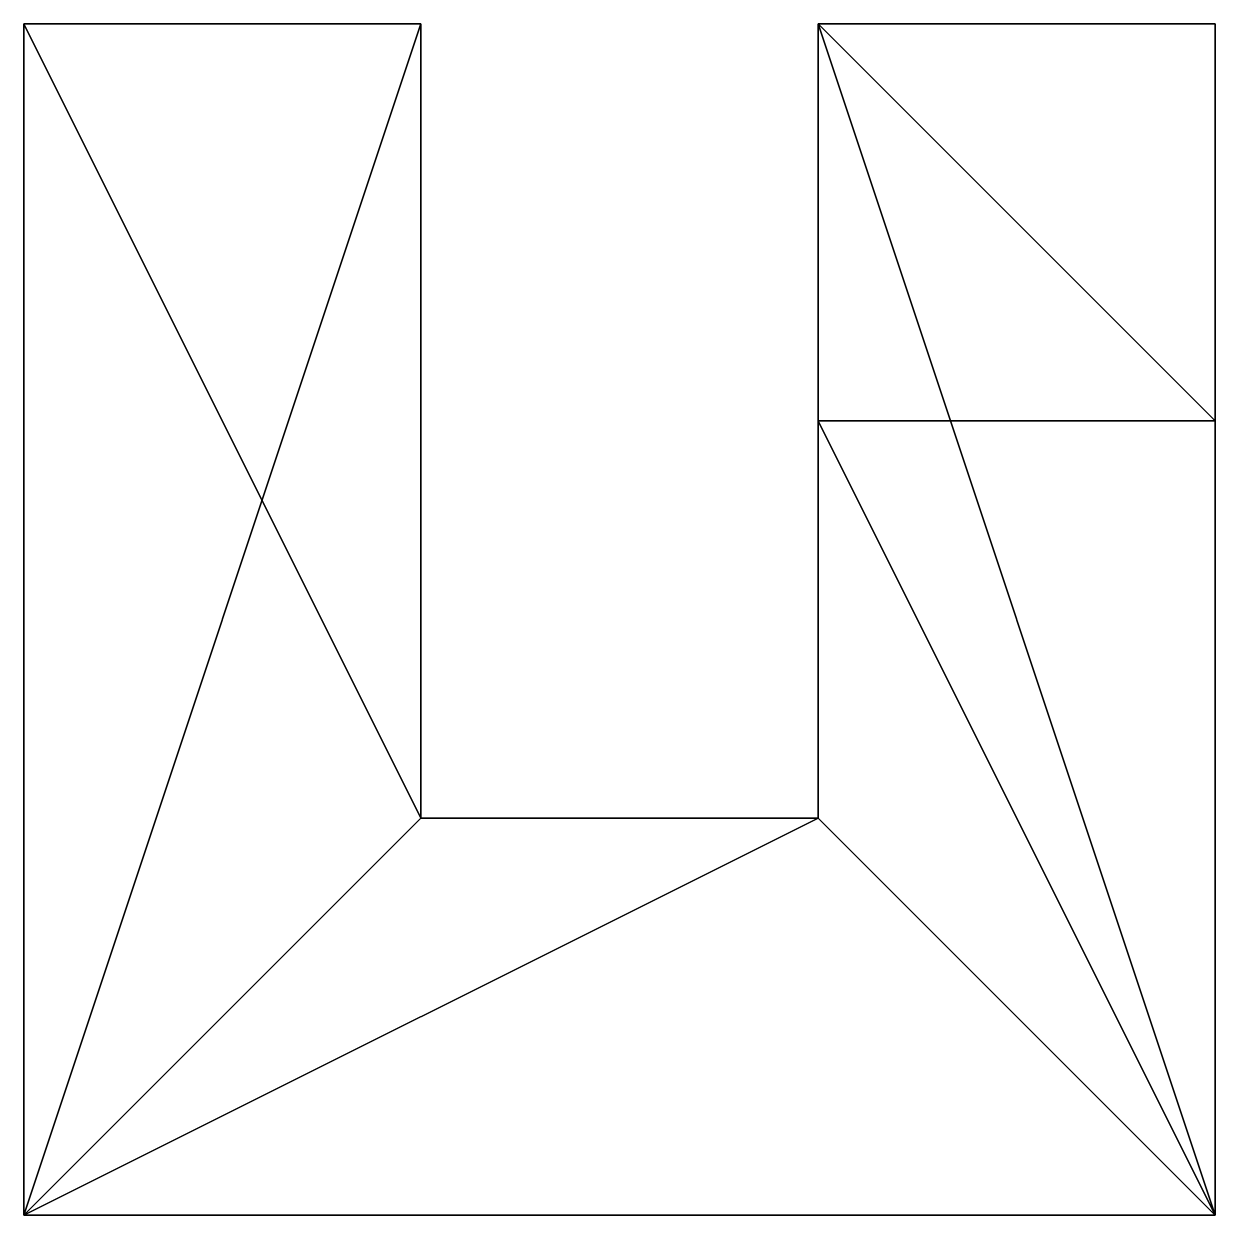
# Model space of a CAD drawing. Extents: x 0 to 3, y 0 to 3.
import ezdxf

# ---------------------------------------------------------------- set-up
doc = ezdxf.new("R2010")
doc.units = 0
doc.layers.get('0').update_dxf_attribs({"linetype": 'CONTINUOUS'})

# ---------------------------------------------------------------- blocks, each defined once
blk = doc.blocks.new('*U6')
at = {"color": 7}
mesh = blk.add_polyface(dxfattribs=at)
corners = [(3, 3), (2, 3), (2, 3, 2), (3, 3, 2), (1, 3), (0, 3), (0, 3, 3), (1, 3, 3)]
mesh.append_faces([[corners[k] for k in face] for face in [(0, 1, 2), (2, 3, 0), (4, 5, 6), (6, 7, 4)]], dxfattribs={"vtx2": -1, "color": 7})
mesh = blk.add_polyface(dxfattribs=at)
corners = [(1, 1, 3), (0, 0, 3), (2, 1, 3), (3, 0, 3), (0, 3, 3), (1, 3, 3), (2, 2, 3), (3, 2, 3)]
mesh.append_faces([[corners[k] for k in face] for face in [(0, 1, 2)]], dxfattribs={"vtx0": -1, "vtx1": -1, "color": 7})
mesh.append_faces([[corners[k] for k in face] for face in [(0, 4, 1), (3, 6, 2)]], dxfattribs={"vtx0": -1, "vtx2": -1, "color": 7})
mesh.append_faces([[corners[k] for k in face] for face in [(1, 3, 2)]], dxfattribs={"vtx1": -1, "vtx2": -1, "color": 7})
mesh.append_faces([[corners[k] for k in face] for face in [(0, 5, 4), (3, 7, 6)]], dxfattribs={"vtx2": -1, "color": 7})
mesh = blk.add_polyface(dxfattribs=at)
corners = [(0, 0), (0, 0, 3), (0, 3, 3), (0, 3)]
mesh.append_faces([[corners[k] for k in face] for face in [(0, 1, 2), (2, 3, 0)]], dxfattribs={"vtx2": -1, "color": 7})
mesh = blk.add_polyface(dxfattribs=at)
corners = [(2, 1), (0, 0), (1, 1), (3, 0), (2, 3), (1, 3), (0, 3), (3, 3)]
mesh.append_faces([[corners[k] for k in face] for face in [(0, 1, 2)]], dxfattribs={"vtx0": -1, "vtx1": -1, "color": 7})
mesh.append_faces([[corners[k] for k in face] for face in [(0, 3, 1), (1, 5, 2)]], dxfattribs={"vtx0": -1, "vtx2": -1, "color": 7})
mesh.append_faces([[corners[k] for k in face] for face in [(0, 4, 3)]], dxfattribs={"vtx1": -1, "vtx2": -1, "color": 7})
mesh.append_faces([[corners[k] for k in face] for face in [(1, 6, 5), (4, 7, 3)]], dxfattribs={"vtx2": -1, "color": 7})
mesh = blk.add_polyface(dxfattribs=at)
corners = [(1, 1, 3), (1, 3, 3), (1, 3), (1, 1)]
mesh.append_faces([[corners[k] for k in face] for face in [(0, 2, 1), (2, 0, 3)]], dxfattribs={"vtx0": -1, "color": 7})
mesh = blk.add_polyface(dxfattribs=at)
corners = [(2, 2, 2), (2, 1), (2, 3, 2), (2, 1, 3), (2, 2, 3), (2, 3)]
mesh.append_faces([[corners[k] for k in face] for face in [(0, 3, 4), (1, 2, 5)]], dxfattribs={"vtx0": -1, "color": 7})
mesh.append_faces([[corners[k] for k in face] for face in [(0, 1, 3)]], dxfattribs={"vtx0": -1, "vtx2": -1, "color": 7})
mesh.append_faces([[corners[k] for k in face] for face in [(0, 2, 1)]], dxfattribs={"vtx1": -1, "vtx2": -1, "color": 7})
mesh = blk.add_polyface(dxfattribs=at)
corners = [(2, 3, 2), (3, 3, 2), (3, 2, 2), (2, 2, 2)]
mesh.append_faces([[corners[k] for k in face] for face in [(0, 2, 1), (2, 0, 3)]], dxfattribs={"vtx0": -1, "color": 7})
mesh = blk.add_polyface(dxfattribs=at)
corners = [(3, 2, 2), (3, 0, 3), (3, 3), (3, 3, 2), (3, 0), (3, 2, 3)]
mesh.append_faces([[corners[k] for k in face] for face in [(0, 1, 2)]], dxfattribs={"vtx0": -1, "vtx1": -1, "vtx2": -1, "color": 7})
mesh.append_faces([[corners[k] for k in face] for face in [(2, 3, 0), (1, 4, 2), (0, 5, 1)]], dxfattribs={"vtx2": -1, "color": 7})
mesh = blk.add_polyface(dxfattribs=at)
corners = [(3, 2, 2), (2, 2, 3), (2, 2, 2), (3, 2, 3)]
mesh.append_faces([[corners[k] for k in face] for face in [(0, 1, 3)]], dxfattribs={"vtx0": -1, "color": 7})
mesh.append_faces([[corners[k] for k in face] for face in [(0, 2, 1)]], dxfattribs={"vtx2": -1, "color": 7})
mesh = blk.add_polyface(dxfattribs=at)
corners = [(2, 1, 3), (1, 1, 3), (2, 1), (1, 1)]
mesh.append_faces([[corners[k] for k in face] for face in [(1, 2, 3)]], dxfattribs={"vtx0": -1, "color": 7})
mesh.append_faces([[corners[k] for k in face] for face in [(0, 2, 1)]], dxfattribs={"vtx1": -1, "color": 7})
mesh = blk.add_polyface(dxfattribs=at)
corners = [(3, 0), (3, 0, 3), (0, 0), (0, 0, 3)]
mesh.append_faces([[corners[k] for k in face] for face in [(0, 1, 2)]], dxfattribs={"vtx1": -1, "color": 7})
mesh.append_faces([[corners[k] for k in face] for face in [(1, 3, 2)]], dxfattribs={"vtx2": -1, "color": 7})

msp = doc.modelspace()

# ---------------------------------------------------------------- block references
msp.add_blockref('*U6', (0, 0))

doc.saveas('drawing.dxf')
